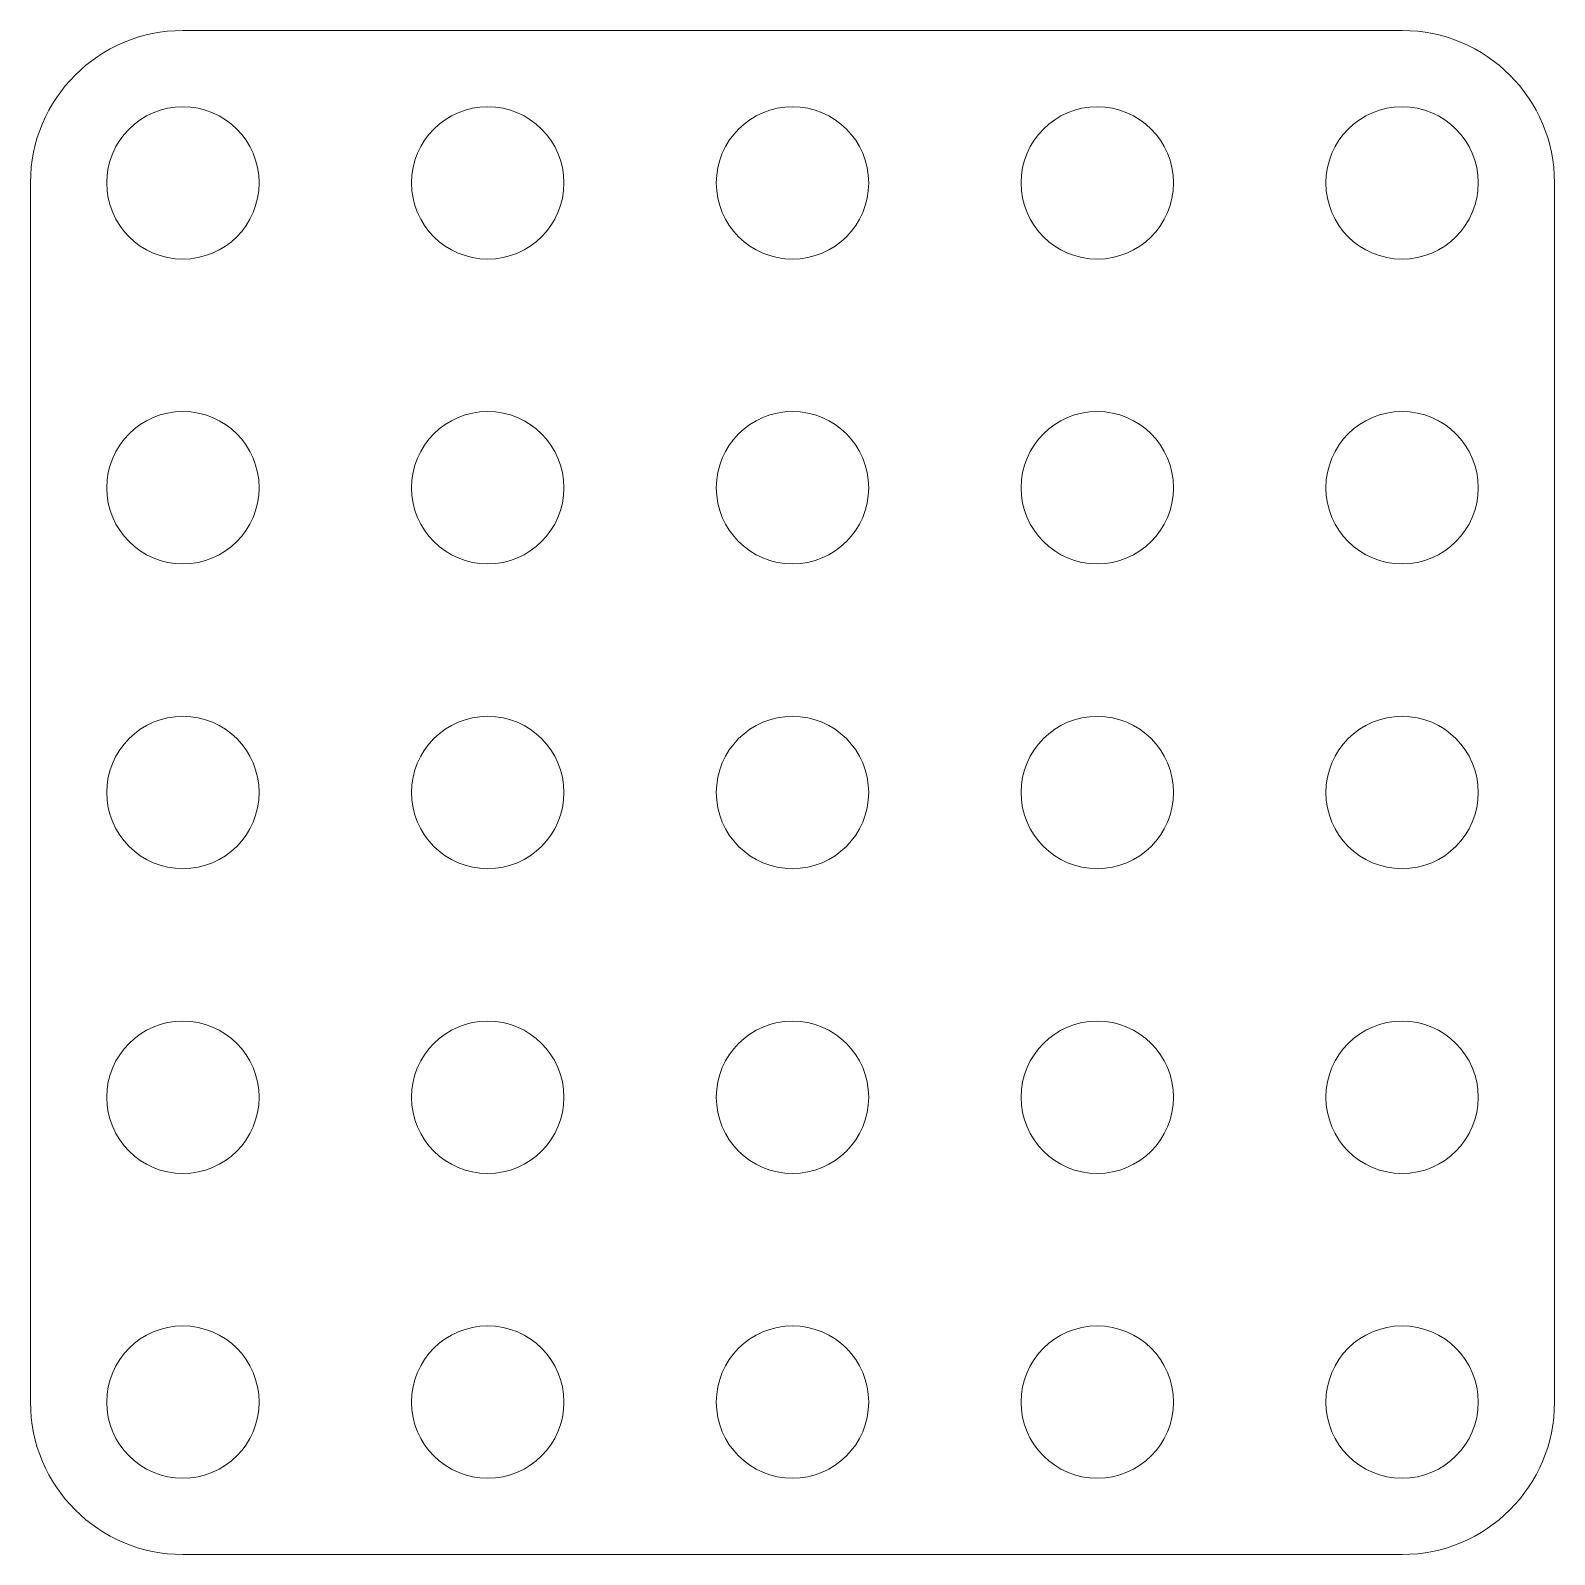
# Model space of a CAD drawing. Header units: millimetres. Extents: x -25 to 25, y -25 to 25.
import ezdxf

# ---------------------------------------------------------------- set-up
doc = ezdxf.new("R2010")
doc.units = ezdxf.units.MM

msp = doc.modelspace()

# ---------------------------------------------------------------- linework, layer by layer
at = {"color": 7, "linetype": 'Continuous', "lineweight": 15}
for p, q in [((20, 25), (-20, 25)), ((-25, 20), (-25, -20)), ((25, -20), (25, 20)), ((-20, -25), (20, -25))]:
    msp.add_line(p, q, dxfattribs=at)
for centre in [(-20, 20), (-10, 20), (0, 20), (20, 20), (10, 20), (-10, 10), (0, 10), (20, 10), (-20, 10), (10, 10), (-20, 0), (-10, 0), (0, 0), (10, 0), (20, 0), (-10, -10), (0, -10), (10, -10), (20, -10), (-20, -10), (-20, -20), (-10, -20), (0, -20), (10, -20), (20, -20)]:
    msp.add_circle(centre, 2.5, dxfattribs=at)
for centre, start, end in [((-20, 20), 90, 180), ((20, 20), 0, 90), ((-20, -20), 180, 270), ((20, -20), 270, 0)]:
    msp.add_arc(centre, 5, start, end, dxfattribs=at)

doc.saveas('drawing.dxf')
